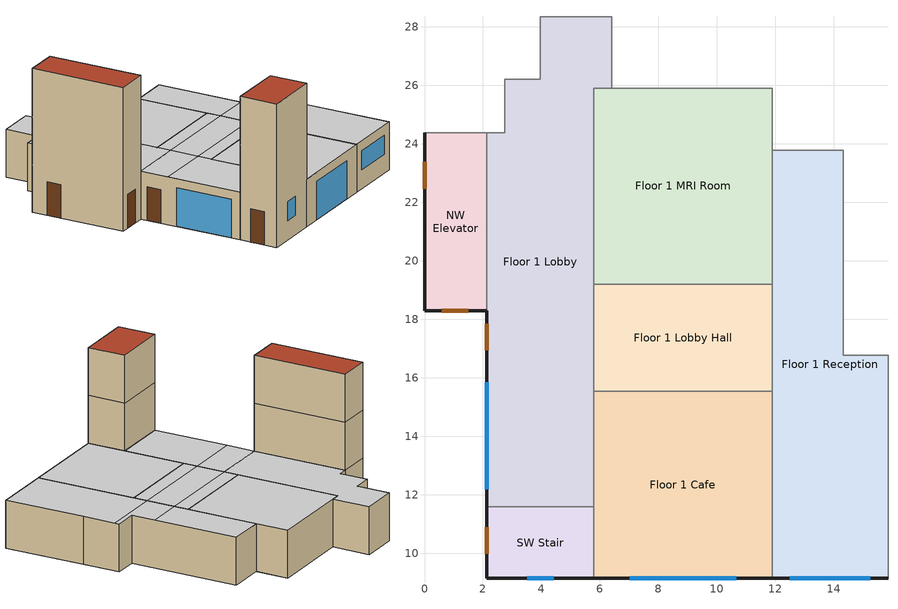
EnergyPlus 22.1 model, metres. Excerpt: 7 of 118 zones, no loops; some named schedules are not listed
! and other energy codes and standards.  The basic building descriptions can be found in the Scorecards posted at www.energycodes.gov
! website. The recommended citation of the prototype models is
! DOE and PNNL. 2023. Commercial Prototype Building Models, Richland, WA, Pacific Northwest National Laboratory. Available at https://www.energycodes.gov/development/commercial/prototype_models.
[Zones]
Floor 1 Cafe
 floor ground (Floor1CafeSlab_Ffactor): 11.89,9.14 5.79,9.14 5.79,15.54 11.89,15.54 z0
 wall outside (nonres_ext_wall_grd): 5.79,9.14 11.89,9.14 z0:3.05
 wall to Floor 1 Lobby Hall (int_wall): 11.89,15.54 5.79,15.54 z0:3.05
 wall to Floor 1 Lobby (int_wall): 5.79,15.54 5.79,11.58 z0:3.05
 wall to Floor 1 Reception (int_wall): 11.89,9.14 11.89,15.54 z0:3.05
 wall to SW Stair (int_wall): 5.79,11.58 5.79,9.14 z0:3.05
 window (NonresWindow_U_0.456_SHGC_South_0.249): 7.01,9.14 10.67,9.14 z0.03:2.46
 ceiling to Floor 2 Reception (int_slab_ceiling): 5.79,9.14 11.89,9.14 11.89,15.54 5.79,15.54 z3.05
Floor 1 Lobby
 floor ground (Floor1LobbySlab_Ffactor): 5.79,11.58 2.13,11.58 2.13,24.38 2.74,24.38 2.74,26.21 3.96,26.21 3.96,28.35 6.4,28.35 6.4,25.91 5.79,25.91 z0
 wall outside (nonres_ext_wall_grd): 2.13,18.29 2.13,11.58 z0:3.05
 wall to NW Stair (int_wall): 6.4,28.35 3.96,28.35 z0:3.05
 wall to NW Elevator (int_wall): 2.13,24.38 2.13,18.29 z0:3.05
 wall to Floor 1 Elevator Pump Room (int_wall): 3.96,28.35 3.96,26.21 2.74,26.21 z0:3.05
 wall to Floor 1 Lobby Toilet (int_wall): 2.74,26.21 2.74,24.38 2.13,24.38 z0:3.05
 wall to SW Stair (int_wall): 2.13,11.58 5.79,11.58 z0:3.05
 wall to Floor 1 MRI Control Room (int_wall): 6.4,25.91 6.4,28.35 z0:3.05
 wall to Floor 1 MRI Room (int_wall): 5.79,19.2 5.79,25.91 6.4,25.91 z0:3.05
 wall to Floor 1 Lobby Hall (int_wall): 5.79,15.54 5.79,19.2 z0:3.05
 window (NonresWindow_U_0.456_SHGC_West_0.249): 2.13,15.85 2.13,12.19 z0.03:2.46
 door (Swinging Door_con): 2.13,17.85 2.13,16.93 z0:2.13
 ceiling to Floor 2 Work Hall (int_slab_ceiling): 2.13,18.29 2.13,16.46 5.79,16.46 5.79,18.29 z3.05
 ceiling to Floor 2 Work (int_slab_ceiling): 2.13,24.38 2.13,18.29 5.79,18.29 5.79,25.91 6.4,25.91 6.4,28.35 3.96,28.35 3.96,26.21 2.74,26.21 2.74,24.38 z3.05
 ceiling to Floor 2 Reception (int_slab_ceiling): 5.79,16.46 2.13,16.46 2.13,11.58 5.79,11.58 z3.05
Floor 1 Lobby Hall
 floor adiabatic (Floor1LobbyHallSlab_Ffactor): 11.89,19.2 11.89,15.54 5.79,15.54 5.79,19.2 z0
 wall to Floor 1 Reception (int_wall): 11.89,15.54 11.89,19.2 z0:3.05
 wall to Floor 1 MRI Room (int_wall): 11.89,19.2 5.79,19.2 z0:3.05
 ceiling to Floor 2 Work Hall (int_slab_ceiling): 5.79,18.29 5.79,16.46 11.89,16.46 11.89,18.29 z3.05
 ceiling to Floor 2 Work (int_slab_ceiling): 5.79,19.2 5.79,18.29 11.89,18.29 11.89,19.2 z3.05
 ceiling to Floor 2 Reception (int_slab_ceiling): 11.89,15.54 11.89,16.46 5.79,16.46 5.79,15.54 z3.05
Floor 1 MRI Room
 floor adiabatic (Floor1MRIRoomSlab_Ffactor): 11.89,19.2 5.79,19.2 5.79,25.91 11.89,25.91 z0
 wall to Floor 1 Reception (int_wall): 11.89,19.2 11.89,23.77 z0:3.05
 wall to Floor 1 MRI Control Room (int_wall): 11.89,25.91 6.4,25.91 z0:3.05
 wall to Floor 1 MRI Hall (int_wall): 11.89,23.77 11.89,25.91 z0:3.05
 ceiling to Floor 2 Work (int_slab_ceiling): 5.79,19.2 11.89,19.2 11.89,25.91 5.79,25.91 z3.05
Floor 1 Reception
 floor ground (Floor1ReceptionSlab_Ffactor): 11.89,23.77 14.33,23.77 14.33,16.76 15.85,16.76 15.85,9.14 11.89,9.14 z0
 wall outside (nonres_ext_wall_grd): 11.89,9.14 15.85,9.14 z0:3.05
 wall to Floor 1 Office (int_wall): 15.85,16.76 14.33,16.76 14.33,23.77 z0:3.05
 wall to Floor 1 MRI Hall (int_wall): 14.33,23.77 11.89,23.77 z0:3.05
 wall to Floor 1 Scheduling (int_wall): 15.85,9.14 15.85,14.33 z0:3.05
 wall to Floor 1 Reception Hall (int_wall): 15.85,14.33 15.85,16.76 z0:3.05
 window (NonresWindow_U_0.456_SHGC_South_0.249): 12.5,9.14 15.24,9.14 z1.22:2.44
 ceiling to Floor 2 Work Hall (int_slab_ceiling): 11.89,18.29 11.89,16.46 15.85,16.46 15.85,16.76 14.33,16.76 14.33,18.29 z3.05
 ceiling to Floor 2 Work (int_slab_ceiling): 11.89,18.29 14.33,18.29 14.33,23.77 11.89,23.77 z3.05
 ceiling to Floor 2 Reception (int_slab_ceiling): 15.85,16.46 11.89,16.46 11.89,9.14 15.85,9.14 z3.05
NW Elevator
 floor ground (NWElevatorSlab_Ffactor): 2.13,18.29 0,18.29 0,24.38 2.13,24.38 z0
 wall outside (nonres_ext_wall_grd): 0,24.38 0,18.29 2.13,18.29 z0:9.14
 wall to Floor 1 Lobby Toilet (int_wall): 2.13,24.38 0,24.38 z0:3.05
 wall to Floor 3 Elevator Hall (int_wall): 2.13,18.29 2.13,24.38 z6.1:9.14
 wall to Floor 2 Work Toilet (int_wall): 2.13,24.38 0,24.38 z3.05:6.1
 wall to Floor 2 Work (int_wall): 2.13,18.29 2.13,24.38 z3.05:6.1
 wall to Floor 3 Office Toilet (int_wall): 2.13,24.38 0,24.38 z6.1:9.14
 door (Swinging Door_con): 0.58,18.29 1.5,18.29 / 0,23.38 0,22.47 z0:2.13
 roof outside (nonres_roof): 0,18.29 2.13,18.29 2.13,24.38 0,24.38 z9.14
SW Stair
 floor ground (SWStairSlab_Ffactor): 2.13,11.58 5.79,11.58 5.79,9.14 2.13,9.14 z0
 wall outside (nonres_ext_wall_grd): 2.13,11.58 2.13,9.14 5.79,9.14 z0:9.14
 wall to Floor 3 Undeveloped 2 (int_wall): 5.79,9.14 5.79,11.58 2.13,11.58 z6.1:9.14
 wall to Floor 2 Reception (int_wall): 5.79,9.14 5.79,11.58 2.13,11.58 z3.05:6.1
 window (NonresWindow_U_0.456_SHGC_South_0.249): 3.51,9.14 4.42,9.14 z1.22:2.44
 door (Swinging Door_con): 2.13,10.89 2.13,9.97 z0:2.13
 roof outside (nonres_roof): 2.13,11.58 2.13,9.14 5.79,9.14 5.79,11.58 z9.14
[Building]
OutPatientHealthCare: North Axis {deg}=0; Terrain=City; Loads Convergence Tolerance Value {W}=0.04; Temperature Convergence Tolerance Value {deltaC}=0.2; Solar Distribution=FullInteriorAndExterior; Maximum Number of Warmup Days=25; Minimum Number of Warmup Days=6
[Site:Location]
Site:Location=Tampa-MacDill.AFB_FL_USA WMO=747880; Latitude {N+ S-}=27.85; Longitude {W- E+}=-82.52; Time Zone Relative to GMT {GMT+/-}=-5; Elevation {m}=8
[SizingPeriod:DesignDay] Day of Month=21; Dry-Bulb Temperature Range Modifier Type=DefaultMultipliers; Humidity Condition Type=Wetbulb; Barometric Pressure {Pa}=101229; Rain {Yes/No}=No; Snow on ground {Yes/No}=No; Daylight Savings Time Indicator=No
Name | Month | Day Type | Maximum Dry-Bulb Temperature {C} | Daily Dry-Bulb Temperature Range {C} | Wetbulb at Maximum Dry-Bulb {C} | Wind Speed {m/s} design conditions vs. traditional 6.71 m/s (15 mph) | Wind Direction {Degrees; N=0, S=180} | Solar Model Indicator | Clearness {0.0 to 1.1} | Wind Speed {m/s} design conditions vs. traditional 3.35 m/s (7mph) | ASHRAE Clear Sky Optical Depth for Beam Irradiance (taub) | ASHRAE Clear Sky Optical Depth for Diffuse Irradiance (taud)
Tampa-MacDill.AFB_FL_USA Ann Htg 99.6% Condns DB | 1 | WinterDesignDay | 4.6 | 0 | 4.6 | 2.5 | 10 | ASHRAEClearSky | 0
Tampa-MacDill.AFB_FL_USA Ann Clg .4% Condns DB=>MWB | 8 | SummerDesignDay | 33.9 | 7.9 | 25.1 |  | 270 | ASHRAETau |  | 3.1 | 0.491 | 2.016
[Site:WaterMainsTemperature]
Calculation Method=Correlation; Annual average outdoor air temperature {C}=21.85; Maximum difference in monthly average outdoor air temperatures {C}=14.3
[Site:GroundTemperature:FCfactorMethod]
January Ground Temperature {C}=24.2; February Ground Temperature {C}=18.9; March Ground Temperature {C}=15.7; April Ground Temperature {C}=13.6; May Ground Temperature {C}=15.5; June Ground Temperature {C}=17.1; July Ground Temperature {C}=21.2; August Ground Temperature {C}=26.9; September Ground Temperature {C}=27.6; October Ground Temperature {C}=27.9; November Ground Temperature {C}=27.4; December Ground Temperature {C}=26.2
[Material:NoMass]
Opaque Door panel_con: MediumRough, 0.475973, 0.9, 0.7, 0.7
CP02 CARPET PAD: VeryRough, 0.21648, 0.9, 0.7, 0.8
Nonres_Roof_Insulation: MediumSmooth, 4.31889, 0.9, 0.7, 0.7
Nonres_Exterior_Wall_Insulation_grd: MediumSmooth, 0.860379, 0.9, 0.7, 0.7
[Construction]
Swinging Door_con: Opaque Door panel_con
InteriorFurnishings: Std Wood 6inch
int_wall: G01 13mm gypsum board, G01 13mm gypsum board
int_slab_ceiling: CP02 CARPET PAD, 100mm Normalweight concrete floor
nonres_roof: F13 Built-up roofing, Nonres_Roof_Insulation, F08 Metal surface
nonres_ext_wall_grd: F07 25mm stucco, G01 16mm gypsum board, Nonres_Exterior_Wall_Insulation_grd, G01 16mm gypsum board
NonresWindow_U_0.456_SHGC_South_0.249: Glazing Layer South
NonresWindow_U_0.456_SHGC_West_0.249: Glazing Layer West
[Material]
Name | Roughness | Thickness {m} | Conductivity {W/m-K} | Density {kg/m3} | Specific Heat {J/kg-K} | Thermal Absorptance | Solar Absorptance | Visible Absorptance | Absorptance:Thermal | Absorptance:Solar | Absorptance:Visible
Std Wood 6inch | MediumSmooth | 0.15 | 0.12 | 540 | 1210 | 0.9 | 0.7 | 0.7
F07 25mm stucco | Smooth | 0.0254 | 0.72 | 1856 | 840 | 0.9 | 0.7 | 0.7
F08 Metal surface | Smooth | 0.0008 | 45.28 | 7824 | 500
F13 Built-up roofing | Rough | 0.0095 | 0.16 | 1120 | 1460 |  |  |  | 0.75 | 0.45
G01 13mm gypsum board | Smooth | 0.0127 | 0.16 | 800 | 1090 |  |  |  | 0.9 | 0.7 | 0.5
G01 16mm gypsum board | MediumSmooth | 0.0159 | 0.16 | 800 | 1090
100mm Normalweight concrete floor | MediumRough | 0.1016 | 2.31 | 2322 | 832
[WindowMaterial:SimpleGlazingSystem] U-Factor {W/m2-K}=2.58929; Solar Heat Gain Coefficient=0.249; Visible Transmittance=0.2739
Glazing Layer South; Glazing Layer West
[Construction:FfactorGroundFloor] F-Factor {W/m-K}=1.26363
Name | Area {m2} | PerimeterExposed {m}
Floor1CafeSlab_Ffactor | 39.0193 | 6.096
Floor1LobbySlab_Ffactor | 57.7857 | 6.7056
Floor1LobbyHallSlab_Ffactor | 22.2967 | 0
Floor1MRIRoomSlab_Ffactor | 40.8773 | 0
Floor1ReceptionSlab_Ffactor | 47.2876 | 3.9624
NWElevatorSlab_Ffactor | 13.0064 | 8.2296
SWStairSlab_Ffactor | 8.91869 | 6.096
[Zone] Type=1; Multiplier=1; Ceiling Height {m}=-9999; Floor Area {m2}=autocalculate; Part of Total Floor Area=Yes
Name | Volume {m3}
Floor 1 Cafe; NW Elevator | 118.9308
Floor 1 Lobby | 176.1308
Floor 1 Lobby Hall | 67.9604
Floor 1 MRI Room | 124.5941
Floor 1 Reception | 144.1327
SW Stair | 81.5525
[InternalMass] Construction=InteriorFurnishings
Name | Zone or ZoneList | Surface Area {m2}
Floor 1 Cafe_InternalMass_1 | Floor 1 Cafe | 78.0386
Floor 1 Lobby_InternalMass_1 | Floor 1 Lobby | 115.5714
Floor 1 Lobby Hall_InternalMass_1 | Floor 1 Lobby Hall | 44.5935
Floor 1 MRI Room_InternalMass_1 | Floor 1 MRI Room | 81.7547
Floor 1 Reception_InternalMass_1 | Floor 1 Reception | 94.5753
NW Elevator_InternalMass_1 | NW Elevator | 26.0129
SW Stair_InternalMass_1 | SW Stair | 17.8374
[People] Number of People Schedule=BLDG_OCC_SCH; Fraction Radiant=0.3; Sensible Heat Fraction=AUTOCALCULATE; Activity Level Schedule=ACTIVITY_SCH; Enable ASHRAE 55 Comfort Warnings=No; Mean Radiant Temperature Calculation Type=ZoneAveraged; Work Efficiency Schedule=WORK_EFF_SCH; Clothing Insulation Calculation Method=ClothingInsulationSchedule; Clothing Insulation Schedule=CLOTHING_SCH; Air Velocity Schedule=AIR_VELO_SCH; Thermal Comfort Model 1 Type=FANGER
Name | Zone or ZoneList or Space or SpaceList | Number of People Calculation Method | People per Floor Area {person/m2} | Number of People
Floor 1 Cafe People | Floor 1 Cafe | People/Area | 1.0765
Floor 1 Lobby People | Floor 1 Lobby | People/Area | 0.10765
Floor 1 MRI Room People | Floor 1 MRI Room | People/Area | 0.215299
Floor 1 Reception People | Floor 1 Reception | People/Area | 0.322949
Floor 1 Lobby Hall People | Floor 1 Lobby Hall | People |  | 1.2
[PEOPLE] Number of People Schedule=BLDG_OCC_SCH; Number of People Calculation Method=People; Fraction Radiant=0.3; Sensible Heat Fraction=AUTOCALCULATE; Activity Level Schedule=ACTIVITY_SCH; Carbon Dioxide Generation Rate {m3/s-W}=3.82e-08; Enable ASHRAE 55 Comfort Warnings=No; Mean Radiant Temperature Calculation Type=ZoneAveraged; Work Efficiency Schedule=WORK_EFF_SCH; Clothing Insulation Calculation Method=ClothingInsulationSchedule; Clothing Insulation Calculation Method Schedule=AIR_VELO_SCH; Clothing Insulation Schedule=FANGER
Name | Zone or ZoneList or Space or SpaceList | Number of People
NW Elevator People | NW Elevator | 0.21
SW Stair People | SW Stair | 0.48
[Lights] Design Level Calculation Method=Watts/Area; Return Air Fraction=0; Fraction Radiant=0.7; Fraction Visible=0.2; Fraction Replaceable=1; Return Air Fraction Calculated from Plenum Temperature=No
Name | Zone or ZoneList or Space or SpaceList | Schedule | Watts per Zone Floor Area {W/m2}
Floor 1 Cafe_Lights | Floor 1 Cafe | ltg_sch_dining | 4.30556
Floor 1 Lobby_Lights | Floor 1 Lobby | ltg_sch_lobby | 9.04168
Floor 1 Lobby Hall_Lights | Floor 1 Lobby Hall | ltg_sch_corridor | 8.75471
Floor 1 MRI Room_Lights | Floor 1 MRI Room | ltg_sch_radiology | 10.11807
Floor 1 Reception_Lights | Floor 1 Reception | ltg_sch_reception | 9.04168
NW Elevator_Lights | NW Elevator | ltg_sch_corridor | 8.75471
SW Stair_Lights | SW Stair | ltg_sch_corridor | 8.75471
[ElectricEquipment] Schedule=BLDG_EQUIP_SCH; Design Level Calculation Method=EquipmentLevel; Fraction Latent=0; Fraction Radiant=0.5; Fraction Lost=0
Name | Zone or ZoneList or Space or SpaceList | Design Level {W}
Floor 1 Cafe_PlugMisc_Equip | Floor 1 Cafe | 419.8474
Floor 1 Lobby_PlugMisc_Equip | Floor 1 Lobby | 684.1826
Floor 1 Lobby Hall_PlugMisc_Equip | Floor 1 Lobby Hall | 96.0989
Floor 1 MRI Room_PlugMisc_Equip | Floor 1 MRI Room | 4400.04
Floor 1 Reception_PlugMisc_Equip | Floor 1 Reception | 559.8857
NW Elevator_PlugMisc_Equip | NW Elevator | 56.0577
SW Stair_PlugMisc_Equip | SW Stair | 38.4396
[Exterior:Lights] Control Option=AstronomicalClock
Name | Schedule | Design Level {W}
Exterior_Lights_a | Exterior_lighting_schedule_a | 187.48
Exterior_Lights_b | Exterior_lighting_schedule_b_2016 | 1512.04
Exterior_Lights_c | Exterior_lighting_schedule_c_2016 | 4472.28
[ZoneInfiltration:DesignFlowRate] Schedule=INFIL_SCH; Design Flow Rate Calculation Method=Flow/ExteriorWallArea; Flow per Exterior Surface Area {m3/s-m2}=0.000569572; Constant Term Coefficient=0; Temperature Term Coefficient=0; Velocity Term Coefficient=0.224; Velocity Squared Term Coefficient=0
Name | Zone or ZoneList
Floor 1 Cafe_Infiltration | Floor 1 Cafe
Floor 1 Lobby_Infiltration | Floor 1 Lobby
Floor 1 Reception_Infiltration | Floor 1 Reception
NW Elevator_Infiltration | NW Elevator
SW Stair_Infiltration | SW Stair
[EnergyManagementSystem:Sensor] Output:Variable or Output:Meter=Site Outdoor Air Drybulb Temperature
Name | Output:Variable or Output:Meter Index Key
T_OA
OAT | Environment
[SetpointManager:Scheduled]
AHU-1 SAT setpoint: Control Variable=Temperature; Schedule=CAV_SAT_SCH; Setpoint Node or NodeList=AHU-1 Supply Equipment Outlet Node
[AvailabilityManager:NightCycle] Applicability Schedule=Always_On; Fan Schedule=HVACOperationSchd; Control Type=CycleOnAny; Thermostat Tolerance {deltaC}=1; Cycling Run Time Control Type=FixedRunTime; Cycling Run Time {s}=1800
AHU-1 Availability Manager; AHU-2 Availability Manager
[EnergyManagementSystem:Actuator]
Name | Actuated Component Unique | Actuated Component Type | Actuated Component Control Type
ahu_2_MAX_OA_FRAC | AHU-2 Max OA Fraction | Schedule:Constant | Schedule Value
CLGSETP_SCH_Actuator | CLGSETP_SCH_Yes_Optimum | Schedule:Compact | Schedule Value
CLGSETP_SCH_w_SB_Actuator | CLGSETP_SCH_YES_OPTIMUM_OFF_w_SB | Schedule:Compact | Schedule Value
HTGSETP_SCH_Actuator | HTGSETP_SCH_Yes_Optimum | Schedule:Compact | Schedule Value
HTGSETP_SCH_w_SB_Actuator | HTGSETP_SCH_YES_OPTIMUM_OFF_w_SB | Schedule:Compact | Schedule Value
BoilerCurve | HeatSys1 BOILER EFFICIENCY CURVE | Curve | Curve Result
[EnergyManagementSystem:ProgramCallingManager]
ahu_2_MAX_OA_FRAC_Prog_Manager: AfterPredictorAfterHVACManagers; ahu_2_MAX_OA_FRAC
OA_BASED_OPTIMUM_START_EMS_Program Manager: BeginTimestepBeforePredictor; OA_BASED_OPTIMUM_START_EMS_Program
BoilerParManager: BeginNewEnvironment; SetBoilerPar
BoilerCurveManager: InsideHVACSystemIterationLoop; SetBoilerCurve
[EnergyManagementSystem:Program]
ahu_2_MAX_OA_FRAC: IF ahu_2_OA > ahu_2_OA_VRP; SET ahu_2_MAX_OA_FRAC = NULL; ELSE; IF ahu_2_SUPPLY_FLOW > 0; SET ahu_2_MAX_OA_FRAC =      2.5121 / ahu_2_SUPPLY_FLOW; ELSE; SET ahu_2_MAX_OA_FRAC = NULL; ENDIF; ENDIF
OA_BASED_OPTIMUM_START_EMS_Program: IF DaylightSavings==0 && DayOfWeek>1 && Hour==5 && OAT<23.9 && OAT>1.7; SET CLGSETP_SCH_Actuator = 25; SET HTGSETP_SCH_Actuator = 18.3; SET CLGSETP_SCH_w_SB_Actuator = 25; SET HTGSETP_SCH_w_SB_Actuator = 18.3; ELSEIF DaylightSavings==1 && DayOfWeek>1 && Hour==4 && OAT<23.9 && OAT>1.7; SET CLGSETP_SCH_Actuator = 25; SET HTGSETP_SCH_Actuator = 18.3; SET CLGSETP_SCH_w_SB_Actuator = 25; SET HTGSETP_SCH_w_SB_Actuator = 18.3; ELSE; SET CLGSETP_SCH_Actuator = NULL; SET HTGSETP_SCH_Actuator = NULL; SET CLGSETP_SCH_w_SB_Actuator = NULL; SET HTGSETP_SCH_w_SB_Actuator = NULL; ENDIF
SetBoilerPar: SET CapRated =  126091.14; SET EtRated =  0.8; SET CapRated = (CapRated *3.412)/1000; SET SkinLossRate = 0.02; SET BoilerType = 1; IF BoilerType  == 1; IF CapRated >10000; SET PLRx = 0.2; ELSEIF CapRated >5000; SET PLRx = 0.25; ELSEIF CapRated >1000; SET PLRx = 0.33; ELSE; SET BoilerType = 2; SET PLRx = 0.2; ENDIF; ELSE; SET PLRx = 0.2; ENDIF; IF BoilerType == 1; SET CurveX = 0.975 + 0.305 * PLRx - 0.527 * (PLRx^2) + 0.249 * (PLRx^3); ELSEIF BoilerType == 2; SET CurveX = 0.907 + 0.320 * PLRx - 0.420 * (PLRx^2) + 0.193 * (PLRx^3); ELSE; SET CurveX = 0.492 + 1.41 * PLRx - 1.529 * (PLRx^2) + 0.628 * (PLRx^3); ENDIF; SET LoadX = CapRated * PLRx; SET Etx = CurveX * EtRated; SET InputEx = LoadX/Etx; SET SkinEx = CapRated * SkinLossRate; SET Ecx = (LoadX + SkinEx)/InputEx
SetBoilerCurve: IF BoilerPLR >= PLRx; IF BoilerType == 1; SET BoilerCurve = 0.975 + 0.305*BoilerPLR - 0.527*(BoilerPLR^2) + 0.249*(BoilerPLR^3); ELSEIF BoilerType == 2; SET BoilerCurve = 0.907 + 0.320*BoilerPLR - 0.420*(BoilerPLR^2) + 0.193*(BoilerPLR^3); ELSE; SET BoilerCurve = 0.492 + 1.41*BoilerPLR - 1.529*(BoilerPLR^2) + 0.628*(BoilerPLR^3); ENDIF; ELSE; IF BoilerPLR == 0; SET BoilerCurve = NULL; ELSE; IF BoilerPLR <0.05; SET BoilerCurve = (0.05/(0.05 + SkinLossRate)) * (Ecx/EtRated); ELSE; SET BoilerCurve = (BoilerPLR/(BoilerPLR + SkinLossRate)) * (Ecx/EtRated); ENDIF; ENDIF; ENDIF
[EnergyManagementSystem:GlobalVariable]
BoilerType; CapRated; EtRated; PLRx; Ecx; SkinLossRate
[Schedule:Compact]
Exterior_lighting_schedule_a: Through:12/31, For:AllDays, Until: 06:00, 0, Until: 24:00, 1
Exterior_lighting_schedule_b_2016: Through:12/31, For:AllDays, Until: 06:00, 0.5, Until: 24:00, 1
Exterior_lighting_schedule_c_2016: Through:12/31, For:AllDays, Until: 06:00, 0.5, Until: 19:00, 1, Until: 24:00, 0.5
ACTIVITY_SCH: Through: 12/31, For: AllDays, Until: 24:00, 120
WORK_EFF_SCH: Through: 12/31, For: AllDays, Until: 24:00, 0
AIR_VELO_SCH: Through: 12/31, For: AllDays, Until: 24:00, 0.2
CLOTHING_SCH: Through: 04/30, For: AllDays, Until: 24:00, 1, Through: 09/30, For: AllDays, Until: 24:00, 0.5, Through: 12/31, For: AllDays, Until: 24:00, 1
INFIL_SCH: Through: 12/31, For: Weekdays, Until: 06:00, 1, Until: 19:00, 0.25, Until: 24:00, 1, For: Saturday, Until: 06:00, 1, Until: 19:00, 0.25, Until: 24:00, 1, For: SummerDesignDay WinterDesignDay, Until: 06:00, 1, Until: 19:00, 0.25, Until: 24:00, 1, For: Sunday Holidays AllOtherDays, Until: 06:00, 1, Until: 19:00, 1, Until: 24:00, 1
BLDG_EQUIP_SCH: Through: 12/31, For: Weekdays, Until: 04:00, 0.297138, Until: 06:00, 0.49523, Until: 18:00, 0.990461, Until: 20:00, 0.49523, Until: 24:00, 0.297138, For: SummerDesignDay, Until: 04:00, 0.3, Until: 06:00, 0.5, Until: 18:00, 1, Until: 20:00, 0.5, Until: 24:00, 0.3, For: WinterDesignDay, Until: 07:00, 0.3, Until: 09:00, 0.5, Until: 15:00, 0.8, Until: 20:00, 0.5, Until: 24:00, 0.3, For: Saturday, Until: 07:00, 0.297138, Until: 09:00, 0.49523, Until: 15:00, 0.792368, Until: 20:00, 0.49523, Until: 24:00, 0.297138, For: Sunday Holidays AllOtherDays, Until: 08:00, 0.297138, Until: 17:00, 0.49523, Until: 24:00, 0.297138
BLDG_OCC_SCH: Through: 12/31, For: Weekdays, Until: 06:00, 0, Until: 07:00, 0.5, Until: 18:00, 0.9, Until: 19:00, 0.5, Until: 24:00, 0, For: SummerDesignDay, Until: 06:00, 0, Until: 07:00, 0.5, Until: 18:00, 0.9, Until: 19:00, 0.5, Until: 24:00, 0, For: WinterDesignDay, Until: 06:00, 0, Until: 09:00, 0.2, Until: 15:00, 0.3, Until: 19:00, 0.2, Until: 24:00, 0, For: Saturday, Until: 06:00, 0, Until: 09:00, 0.2, Until: 15:00, 0.3, Until: 19:00, 0.2, Until: 24:00, 0, For: Sunday Holidays AllOtherDays, Until: 06:00, 0, Until: 19:00, 0.05, Until: 24:00, 0
[SCHEDULE:COMPACT]
ltg_sch_radiology; ltg_sch_dining: Through: 12/31, For: SummerDesignDay, Until: 24:00, 1, For: WinterDesignDay, Until: 24:00, 0, For: Weekdays, Until: 4:00, 0.1, Until: 6:00, 0.3, Until: 7:00, 0.6, Until: 18:00, 0.9, Until: 20:00, 0.6, Until: 22:00, 0.3, Until: 24:00, 0.1, For: Saturday, Until: 7:00, 0.1, Until: 9:00, 0.3, Until: 15:00, 0.4, Until: 20:00, 0.3, Until: 24:00, 0.1, For: AllOtherDays, Until: 8:00, 0.05, Until: 17:00, 0.1, Until: 24:00, 0.05
ltg_sch_lobby; ltg_sch_reception: Through: 12/31, For: SummerDesignDay, Until: 24:00, 1, For: WinterDesignDay, Until: 24:00, 0, For: Weekdays, Until: 4:00, 0.075, Until: 6:00, 0.225, Until: 7:00, 0.45, Until: 18:00, 0.675, Until: 20:00, 0.45, Until: 22:00, 0.225, Until: 24:00, 0.075, For: Saturday, Until: 7:00, 0.075, Until: 9:00, 0.225, Until: 15:00, 0.3, Until: 20:00, 0.225, Until: 24:00, 0.075, For: AllOtherDays, Until: 8:00, 0.0375, Until: 17:00, 0.075, Until: 24:00, 0.0375
ltg_sch_corridor: Through: 12/31, For: SummerDesignDay, Until: 24:00, 1, For: WinterDesignDay, Until: 24:00, 0, For: Weekdays, Until: 4:00, 0.09199, Until: 6:00, 0.27597, Until: 7:00, 0.55194, Until: 18:00, 0.82791, Until: 20:00, 0.55194, Until: 22:00, 0.27597, Until: 24:00, 0.09199, For: Saturday, Until: 7:00, 0.09199, Until: 9:00, 0.27597, Until: 15:00, 0.36796, Until: 20:00, 0.27597, Until: 24:00, 0.09199, For: AllOtherDays, Until: 8:00, 0.046, Until: 17:00, 0.09199, Until: 24:00, 0.046
